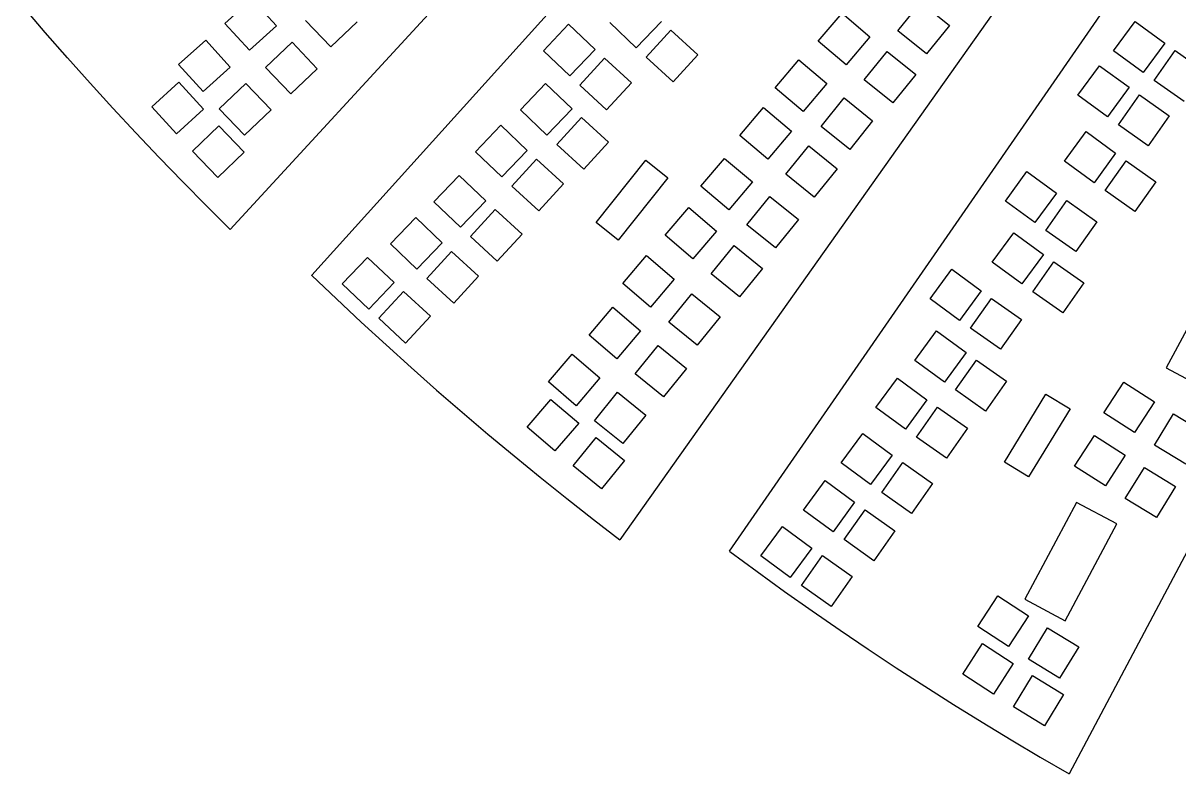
# Model space of a CAD drawing. Extents: x -27280 to 27280, y -16671 to 16671.
# Drawn here: x 16237 to 17754, y -16471 to -15485 of the extents above; entities that cross this region are included whole.
import ezdxf

# ---------------------------------------------------------------- set-up
doc = ezdxf.new("R2010")
doc.units = 0
doc.header["$MEASUREMENT"] = 0
doc.layers.get('0').update_dxf_attribs({"linetype": 'CONTINUOUS'})

msp = doc.modelspace()

# ---------------------------------------------------------------- linework, layer by layer
for p, q in [((17438.5, -14744.9), (16508.5, -15756)), ((16615.5, -15815.9), (17537.1, -14795.2)), ((17815, -15041.4), (17020.2, -16163.6)), ((17164, -16178.6), (17946, -15047.4)), ((18253.3, -15255.6), (17610.3, -16471.1)), ((16265.5, -15497), (16236.6, -15463.2)), ((16501.6, -15485.2), (16537.1, -15452.8)), ((16537.1, -15452.8), (16569.4, -15488.3)), ((17385.4, -15495), (17415.6, -15457.7)), ((17415.6, -15457.7), (17452.9, -15487.8)), ((17280.8, -15508.6), (17311.9, -15472)), ((17311.9, -15472), (17348.5, -15503.1)), ((16533.9, -15520.6), (16501.6, -15485.2)), ((16569.4, -15488.3), (16533.9, -15520.6)), ((16640.6, -15516.2), (16607.5, -15481.5)), ((16675.3, -15483), (16640.6, -15516.2)), ((16919.7, -15521.1), (16952.9, -15486.4)), ((16952.9, -15486.4), (16987.6, -15519.5)), ((17041.6, -15517.4), (17006.9, -15484.2)), ((17074.7, -15482.7), (17041.6, -15517.4)), ((17054.6, -15529.6), (17087, -15494.2)), ((17087, -15494.2), (17122.4, -15526.6)), ((17422.7, -15525.2), (17385.4, -15495)), ((17452.9, -15487.8), (17422.7, -15525.2)), ((17668.5, -15521.4), (17696.9, -15482.7)), ((17696.9, -15482.7), (17735.6, -15511.1)), ((16294.8, -15530.4), (16265.5, -15497)), ((16440.8, -15539.4), (16476.3, -15507.1)), ((16476.3, -15507.1), (16508.6, -15542.6)), ((16555, -15543.3), (16589.7, -15510.1)), ((16589.7, -15510.1), (16622.9, -15544.8)), ((17317.4, -15539.7), (17280.8, -15508.6)), ((17348.5, -15503.1), (17317.4, -15539.7)), ((16954.4, -15554.2), (16919.7, -15521.1)), ((16987.6, -15519.5), (16954.4, -15554.2)), ((17341.2, -15559.4), (17371.4, -15522.1)), ((17371.4, -15522.1), (17408.7, -15552.3)), ((17707.2, -15549.8), (17668.5, -15521.4)), ((17735.6, -15511.1), (17707.2, -15549.8)), ((17721.7, -15560.2), (17749.3, -15520.9)), ((17749.3, -15520.9), (17788.5, -15548.5)), ((16324.4, -15563.6), (16294.8, -15530.4)), ((16473.1, -15574.9), (16440.8, -15539.4)), ((16967.4, -15566.4), (16999.9, -15531)), ((16999.9, -15531), (17035.3, -15563.5)), ((17090, -15562), (17054.6, -15529.6)), ((17122.4, -15526.6), (17090, -15562)), ((17224.2, -15569.7), (17255.3, -15533.1)), ((17255.3, -15533.1), (17291.9, -15564.2)), ((17621.7, -15579.5), (17650.1, -15540.8)), ((17650.1, -15540.8), (17688.8, -15569.2)), ((16508.6, -15542.6), (16473.1, -15574.9)), ((16588.2, -15577.9), (16555, -15543.3)), ((16622.9, -15544.8), (16588.2, -15577.9)), ((17408.7, -15552.3), (17378.5, -15589.6)), ((16354.4, -15596.5), (16324.4, -15563.6)), ((16405.6, -15594.8), (16441.1, -15562.5)), ((16441.1, -15562.5), (16473.4, -15598)), ((16494.2, -15597.5), (16528.9, -15564.4)), ((16528.9, -15564.4), (16562.1, -15599)), ((16889.6, -15598.9), (16922.7, -15564.2)), ((16922.7, -15564.2), (16957.4, -15597.4)), ((17002.8, -15598.8), (16967.4, -15566.4)), ((17035.3, -15563.5), (17002.8, -15598.8)), ((17260.8, -15600.8), (17224.2, -15569.7)), ((17291.9, -15564.2), (17260.8, -15600.8)), ((17378.5, -15589.6), (17341.2, -15559.4)), ((17688.8, -15569.2), (17660.4, -15607.9)), ((17761, -15587.8), (17721.7, -15560.2)), ((17284.6, -15620.6), (17314.8, -15583.2)), ((17314.8, -15583.2), (17352.1, -15613.4)), ((17660.4, -15607.9), (17621.7, -15579.5)), ((17674.9, -15618.3), (17702.4, -15579)), ((17702.4, -15579), (17741.7, -15606.6)), ((16384.6, -15629.1), (16354.4, -15596.5)), ((16437.9, -15630.3), (16405.6, -15594.8)), ((16473.4, -15598), (16437.9, -15630.3)), ((16527.4, -15632.2), (16494.2, -15597.5)), ((16562.1, -15599), (16527.4, -15632.2)), ((16924.3, -15632.1), (16889.6, -15598.9)), ((16957.4, -15597.4), (16924.3, -15632.1)), ((17177.7, -15632.4), (17208.8, -15595.8)), ((17208.8, -15595.8), (17245.4, -15626.9)), ((16937.3, -15644.3), (16969.7, -15608.9)), ((16969.7, -15608.9), (17005.1, -15641.3)), ((17352.1, -15613.4), (17322, -15650.7)), ((17741.7, -15606.6), (17714.1, -15645.9)), ((16415.2, -15661.4), (16384.6, -15629.1)), ((16459.1, -15653), (16493.7, -15619.8)), ((16493.7, -15619.8), (16526.9, -15654.4)), ((16830.7, -15653.8), (16863.9, -15619.1)), ((16863.9, -15619.1), (16898.6, -15652.2)), ((17245.4, -15626.9), (17214.3, -15663.5)), ((17322, -15650.7), (17284.6, -15620.6)), ((17604.1, -15666.1), (17632.5, -15627.4)), ((17632.5, -15627.4), (17671.2, -15655.8)), ((17714.1, -15645.9), (17674.9, -15618.3)), ((16972.7, -15676.7), (16937.3, -15644.3)), ((17005.1, -15641.3), (16972.7, -15676.7)), ((17214.3, -15663.5), (17177.7, -15632.4)), ((17238.1, -15683.2), (17268.3, -15645.9)), ((17268.3, -15645.9), (17305.6, -15676.1)), ((16446.1, -15693.4), (16415.2, -15661.4)), ((16492.2, -15687.6), (16459.1, -15653)), ((16526.9, -15654.4), (16492.2, -15687.6)), ((16865.4, -15686.9), (16830.7, -15653.8)), ((16898.6, -15652.2), (16865.4, -15686.9)), ((17126.7, -15699), (17157.8, -15662.5)), ((17157.8, -15662.5), (17194.4, -15693.5)), ((17671.2, -15655.8), (17642.8, -15694.5)), ((16878.4, -15699.1), (16910.9, -15663.7)), ((16910.9, -15663.7), (16946.3, -15696.1)), ((16988.9, -15746.6), (17054.3, -15664.9)), ((17054.3, -15664.9), (17083.2, -15688.1)), ((17305.6, -15676.1), (17275.4, -15713.4)), ((17642.8, -15694.5), (17604.1, -15666.1)), ((17657.3, -15704.9), (17684.9, -15665.6)), ((17684.9, -15665.6), (17724.2, -15693.2)), ((16776.1, -15719.8), (16809.3, -15685.1)), ((16809.3, -15685.1), (16844, -15718.3)), ((17083.2, -15688.1), (17017.8, -15769.8)), ((17275.4, -15713.4), (17238.1, -15683.2)), ((17526.4, -15718.6), (17554.7, -15679.9)), ((17554.7, -15679.9), (17593.4, -15708.3)), ((16477.3, -15725), (16446.1, -15693.4)), ((16913.8, -15731.5), (16878.4, -15699.1)), ((16946.3, -15696.1), (16913.8, -15731.5)), ((17163.3, -15730.1), (17126.7, -15699)), ((17194.4, -15693.5), (17163.3, -15730.1)), ((17696.6, -15732.5), (17657.3, -15704.9)), ((17724.2, -15693.2), (17696.6, -15732.5)), ((16810.8, -15753), (16776.1, -15719.8)), ((16844, -15718.3), (16810.8, -15753)), ((17187.1, -15749.9), (17217.3, -15712.5)), ((17217.3, -15712.5), (17254.6, -15742.7)), ((17565.1, -15747), (17526.4, -15718.6)), ((17593.4, -15708.3), (17565.1, -15747)), ((17579.5, -15757.4), (17607.1, -15718.1)), ((17607.1, -15718.1), (17646.4, -15745.7)), ((16508.5, -15756), (16477.3, -15725)), ((16823.9, -15765.1), (16856.3, -15729.8)), ((16856.3, -15729.8), (16891.7, -15762.2)), ((17079.6, -15763.6), (17110.6, -15727)), ((17110.6, -15727), (17147.2, -15758.1)), ((16719, -15774.9), (16752.2, -15740.2)), ((16752.2, -15740.2), (16786.9, -15773.4)), ((17017.8, -15769.8), (16988.9, -15746.6)), ((17224.4, -15780.1), (17187.1, -15749.9)), ((17254.6, -15742.7), (17224.4, -15780.1)), ((17646.4, -15745.7), (17618.8, -15785)), ((16859.2, -15797.6), (16823.9, -15765.1)), ((16891.7, -15762.2), (16859.2, -15797.6)), ((17116.1, -15794.6), (17079.6, -15763.6)), ((17147.2, -15758.1), (17116.1, -15794.6)), ((17509.2, -15799.1), (17537.6, -15760.4)), ((17537.6, -15760.4), (17576.3, -15788.8)), ((17618.8, -15785), (17579.5, -15757.4)), ((16753.7, -15808.1), (16719, -15774.9)), ((16786.9, -15773.4), (16753.7, -15808.1)), ((17140, -15814.4), (17170.2, -15777.1)), ((17170.2, -15777.1), (17207.5, -15807.3)), ((16655.7, -15827.3), (16688.9, -15792.6)), ((16688.9, -15792.6), (16723.6, -15825.8)), ((16766.8, -15820.3), (16799.2, -15784.9)), ((16799.2, -15784.9), (16834.6, -15817.3)), ((17023.9, -15826.8), (17055, -15790.2)), ((17055, -15790.2), (17091.5, -15821.3)), ((17547.9, -15827.5), (17509.2, -15799.1)), ((17576.3, -15788.8), (17547.9, -15827.5)), ((17562.4, -15837.9), (17590, -15798.6)), ((17590, -15798.6), (17629.3, -15826.2)), ((17177.3, -15844.6), (17140, -15814.4)), ((17207.5, -15807.3), (17177.3, -15844.6)), ((17427.5, -15846.9), (17455.9, -15808.2)), ((17455.9, -15808.2), (17494.6, -15836.6)), ((17805.7, -15811), (17737.6, -15937.8)), ((16615.9, -15816.2), (16615.5, -15815.9)), ((16615.9, -15816.2), (16648, -15847)), ((16690.4, -15860.5), (16655.7, -15827.3)), ((16723.6, -15825.8), (16690.4, -15860.5)), ((16802.2, -15852.7), (16766.8, -15820.3)), ((16834.6, -15817.3), (16802.2, -15852.7)), ((17060.5, -15857.9), (17023.9, -15826.8)), ((17091.5, -15821.3), (17060.5, -15857.9)), ((17629.3, -15826.2), (17601.7, -15865.5)), ((16703.5, -15872.6), (16735.9, -15837.3)), ((16735.9, -15837.3), (16771.3, -15869.7)), ((17084.3, -15877.7), (17114.5, -15840.3)), ((17114.5, -15840.3), (17151.8, -15870.5)), ((17494.6, -15836.6), (17466.2, -15875.3)), ((17601.7, -15865.5), (17562.4, -15837.9)), ((16648, -15847), (16680.5, -15877.5)), ((16979.7, -15894.7), (17010.8, -15858.2)), ((17010.8, -15858.2), (17047.4, -15889.2)), ((17466.2, -15875.3), (17427.5, -15846.9)), ((17480.7, -15885.7), (17508.3, -15846.4)), ((17508.3, -15846.4), (17547.6, -15874)), ((16738.8, -15905.1), (16703.5, -15872.6)), ((16771.3, -15869.7), (16738.8, -15905.1)), ((17151.8, -15870.5), (17121.6, -15907.8)), ((17547.6, -15874), (17520, -15913.3)), ((16680.5, -15877.5), (16713.2, -15907.6)), ((17047.4, -15889.2), (17016.3, -15925.8)), ((17121.6, -15907.8), (17084.3, -15877.7)), ((17407.7, -15928), (17436.1, -15889.3)), ((17436.1, -15889.3), (17474.8, -15917.7)), ((17520, -15913.3), (17480.7, -15885.7)), ((17016.3, -15925.8), (16979.7, -15894.7)), ((16713.2, -15907.6), (16746.2, -15937.4)), ((16926.3, -15956.3), (16957.4, -15919.7)), ((16957.4, -15919.7), (16994, -15950.8)), ((17040.1, -15945.6), (17070.3, -15908.2)), ((17070.3, -15908.2), (17107.6, -15938.4)), ((17474.8, -15917.7), (17446.4, -15956.4)), ((17446.4, -15956.4), (17407.7, -15928)), ((17460.9, -15966.8), (17488.5, -15927.5)), ((17488.5, -15927.5), (17527.8, -15955.1)), ((16746.2, -15937.4), (16779.5, -15966.9)), ((16994, -15950.8), (16962.9, -15987.4)), ((17077.5, -15975.8), (17040.1, -15945.6)), ((17107.6, -15938.4), (17077.5, -15975.8)), ((17737.6, -15937.8), (17790.5, -15966.2)), ((16962.9, -15987.4), (16926.3, -15956.3)), ((17356.4, -15990), (17384.8, -15951.3)), ((17384.8, -15951.3), (17423.5, -15979.7)), ((17527.8, -15955.1), (17500.2, -15994.4)), ((17655.8, -15996.6), (17681.9, -15956.4)), ((17681.9, -15956.4), (17722.2, -15982.5)), ((16779.5, -15966.9), (16813.1, -15996.1)), ((16898.5, -16015.7), (16929.5, -15979.2)), ((16929.5, -15979.2), (16966.1, -16010.2)), ((16986.7, -16007.1), (17016.9, -15969.8)), ((17016.9, -15969.8), (17054.2, -16000)), ((17423.5, -15979.7), (17395.1, -16018.4)), ((17500.2, -15994.4), (17460.9, -15966.8)), ((17525.3, -16061.6), (17579.6, -15972.2)), ((17579.6, -15972.2), (17611.3, -15991.4)), ((16813.1, -15996.1), (16847, -16024.9)), ((17395.1, -16018.4), (17356.4, -15990)), ((17409.6, -16028.8), (17437.2, -15989.5)), ((17437.2, -15989.5), (17476.5, -16017.1)), ((17611.3, -15991.4), (17557, -16080.8)), ((17722.2, -15982.5), (17696.1, -16022.7)), ((16966.1, -16010.2), (16935, -16046.8)), ((17024.1, -16037.3), (16986.7, -16007.1)), ((17054.2, -16000), (17024.1, -16037.3)), ((17696.1, -16022.7), (17655.8, -15996.6)), ((17722.3, -16039.3), (17747.4, -15998.3)), ((17747.4, -15998.3), (17788.3, -16023.4)), ((16847, -16024.9), (16881.2, -16053.4)), ((16935, -16046.8), (16898.5, -16015.7)), ((17310.8, -16062.5), (17339.2, -16023.8)), ((17339.2, -16023.8), (17377.9, -16052.2)), ((17476.5, -16017.1), (17448.9, -16056.4)), ((17617.4, -16066.7), (17643.5, -16026.4)), ((17643.5, -16026.4), (17683.8, -16052.5)), ((16958.9, -16066.6), (16989.1, -16029.3)), ((16989.1, -16029.3), (17026.4, -16059.4)), ((17448.9, -16056.4), (17409.6, -16028.8)), ((17763.2, -16064.4), (17722.3, -16039.3)), ((16881.2, -16053.4), (16915.6, -16081.5)), ((17377.9, -16052.2), (17349.5, -16090.9)), ((17683.8, -16052.5), (17657.7, -16092.8)), ((16996.2, -16096.8), (16958.9, -16066.6)), ((17026.4, -16059.4), (16996.2, -16096.8)), ((17349.5, -16090.9), (17310.8, -16062.5)), ((17364, -16101.3), (17391.6, -16062.1)), ((17391.6, -16062.1), (17430.9, -16089.6)), ((17557, -16080.8), (17525.3, -16061.6)), ((17657.7, -16092.8), (17617.4, -16066.7)), ((17683.9, -16109.3), (17709, -16068.4)), ((17709, -16068.4), (17749.9, -16093.5)), ((16915.6, -16081.5), (16950.4, -16109.3)), ((17261.4, -16124.6), (17289.8, -16085.9)), ((17289.8, -16085.9), (17328.5, -16114.3)), ((17403.3, -16128.9), (17364, -16101.3)), ((17430.9, -16089.6), (17403.3, -16128.9)), ((17749.9, -16093.5), (17724.8, -16134.4)), ((16950.4, -16109.3), (16985.4, -16136.8)), ((17328.5, -16114.3), (17300.1, -16153)), ((17619.7, -16114.6), (17552, -16241.7)), ((17672.7, -16142.8), (17619.7, -16114.6)), ((17724.8, -16134.4), (17683.9, -16109.3)), ((17300.1, -16153), (17261.4, -16124.6)), ((17314.6, -16163.4), (17342.1, -16124.1)), ((17342.1, -16124.1), (17381.4, -16151.7)), ((16985.4, -16136.8), (17020.2, -16163.6)), ((17205.3, -16184.7), (17233.7, -16146)), ((17233.7, -16146), (17272.4, -16174.4)), ((17605, -16269.9), (17672.7, -16142.8)), ((17353.8, -16191), (17314.6, -16163.4)), ((17381.4, -16151.7), (17353.8, -16191)), ((17164.4, -16178.8), (17164, -16178.6)), ((17272.4, -16174.4), (17244, -16213.1)), ((17164.4, -16178.8), (17200.3, -16205.2)), ((17244, -16213.1), (17205.3, -16184.7)), ((17258.5, -16223.5), (17286.1, -16184.2)), ((17286.1, -16184.2), (17325.4, -16211.8)), ((17200.3, -16205.2), (17236.4, -16231.3)), ((17297.8, -16251.1), (17258.5, -16223.5)), ((17325.4, -16211.8), (17297.8, -16251.1)), ((17236.4, -16231.3), (17272.7, -16256.9)), ((17490.3, -16277.6), (17516.4, -16237.4)), ((17516.4, -16237.4), (17556.7, -16263.5)), ((17552, -16241.7), (17605, -16269.9)), ((17272.7, -16256.9), (17309.3, -16282.2)), ((17556.7, -16263.5), (17530.6, -16303.7)), ((17309.3, -16282.2), (17346.1, -16307.2)), ((17530.6, -16303.7), (17490.3, -16277.6)), ((17556.8, -16320.3), (17581.9, -16279.3)), ((17581.9, -16279.3), (17622.8, -16304.4)), ((17470.4, -16340.2), (17496.5, -16299.9)), ((17496.5, -16299.9), (17536.8, -16326)), ((17346.1, -16307.2), (17383.2, -16331.7)), ((17622.8, -16304.4), (17597.7, -16345.4)), ((17536.8, -16326), (17510.7, -16366.3)), ((17597.7, -16345.4), (17556.8, -16320.3)), ((17383.2, -16331.7), (17420.6, -16355.9)), ((17510.7, -16366.3), (17470.4, -16340.2)), ((17536.9, -16382.8), (17562, -16341.9)), ((17562, -16341.9), (17602.9, -16367)), ((17420.6, -16355.9), (17458.1, -16379.8)), ((17602.9, -16367), (17577.8, -16407.9)), ((17458.1, -16379.8), (17495.9, -16403.2)), ((17577.8, -16407.9), (17536.9, -16382.8)), ((17495.9, -16403.2), (17534, -16426.3)), ((17534, -16426.3), (17572.2, -16449)), ((17572.2, -16449), (17610.3, -16471.1))]:
    msp.add_line(p, q)

doc.saveas('drawing.dxf')
